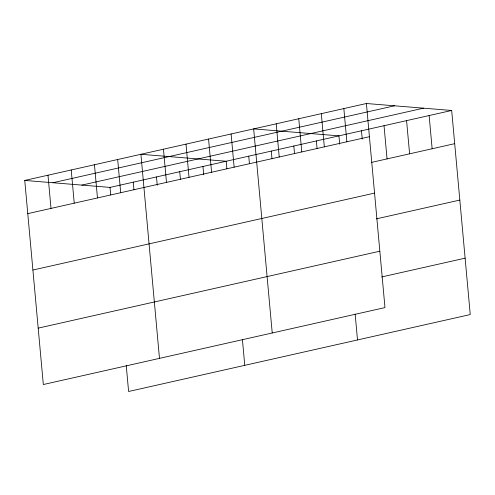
<?xml version="1.0" encoding="UTF-8"?>
<svg xmlns="http://www.w3.org/2000/svg" width="495" height="495" viewBox="0 0 495 495"><rect width="100%" height="100%" fill="white"/><g stroke="black" fill="none" stroke-linecap="round" stroke-linejoin="round"><path stroke-width="0.74" d="M366.399 103.505L384.974 307.593L43.325 384.528L24.75 180.44L366.399 103.505L451.675 110.472L470.25 314.56L128.601 391.496L126.244 365.588M52.891 182.735L394.54 105.8M81.885 185.105L423.534 108.17M24.75 180.44L110.026 187.407L451.675 110.472M27.77 213.636L369.418 136.7M371.269 162.459L454.695 143.668M32.905 270.035L374.554 193.1M376.398 218.852L459.83 200.067M38.189 328.136L379.838 251.2M381.688 276.953L465.121 258.167M429.128 115.545L432.147 148.748M406.581 120.625L409.6 153.827M384.027 125.705L387.053 158.901M361.48 130.779L362.235 139.083M343.852 108.578L346.871 141.78M339.688 144.156L338.933 135.859L253.657 128.892L272.231 332.98M355.15 314.04L357.508 339.947M321.305 113.658L324.324 146.86M316.385 140.939L317.072 148.481M298.751 118.738L301.777 151.934M293.832 146.013L294.519 153.561M276.204 123.812L279.223 157.014M271.285 151.093L271.972 158.635M248.738 156.173L249.424 163.715M231.103 133.972L234.129 167.168M226.877 168.795L226.19 161.246L140.908 154.279L159.483 358.374M242.401 339.428L244.759 365.341M208.556 139.046L211.582 172.248M202.956 166.481L203.711 174.778M186.009 144.125L189.028 177.328M179.722 171.709L180.409 179.258M163.461 149.205L166.481 182.401M156.494 176.944L157.249 185.241M133.26 182.172L133.947 189.721M117.68 159.514L120.7 192.71M110.026 187.407L110.713 194.95M94.446 164.742L97.466 197.944M71.212 169.977L74.238 203.173M47.984 175.205L51.004 208.407"/></g></svg>
